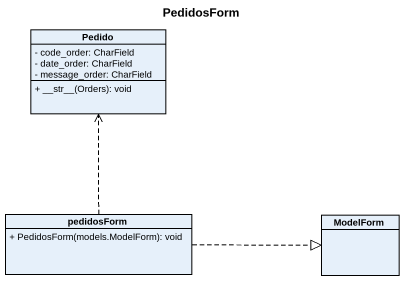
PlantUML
@startuml
title PedidosForm
hide circle
hide empty members
skinparam classAttributeIconSize 0
class Pedido {
  - code_order: CharField
  - date_order: CharField
  - message_order: CharField
  + ~__str~__(Orders): void
}
class pedidosForm {
  + PedidosForm(models.ModelForm): void
}
class ModelForm
pedidosForm .up.> Pedido
pedidosForm .right.|> ModelForm
@enduml
